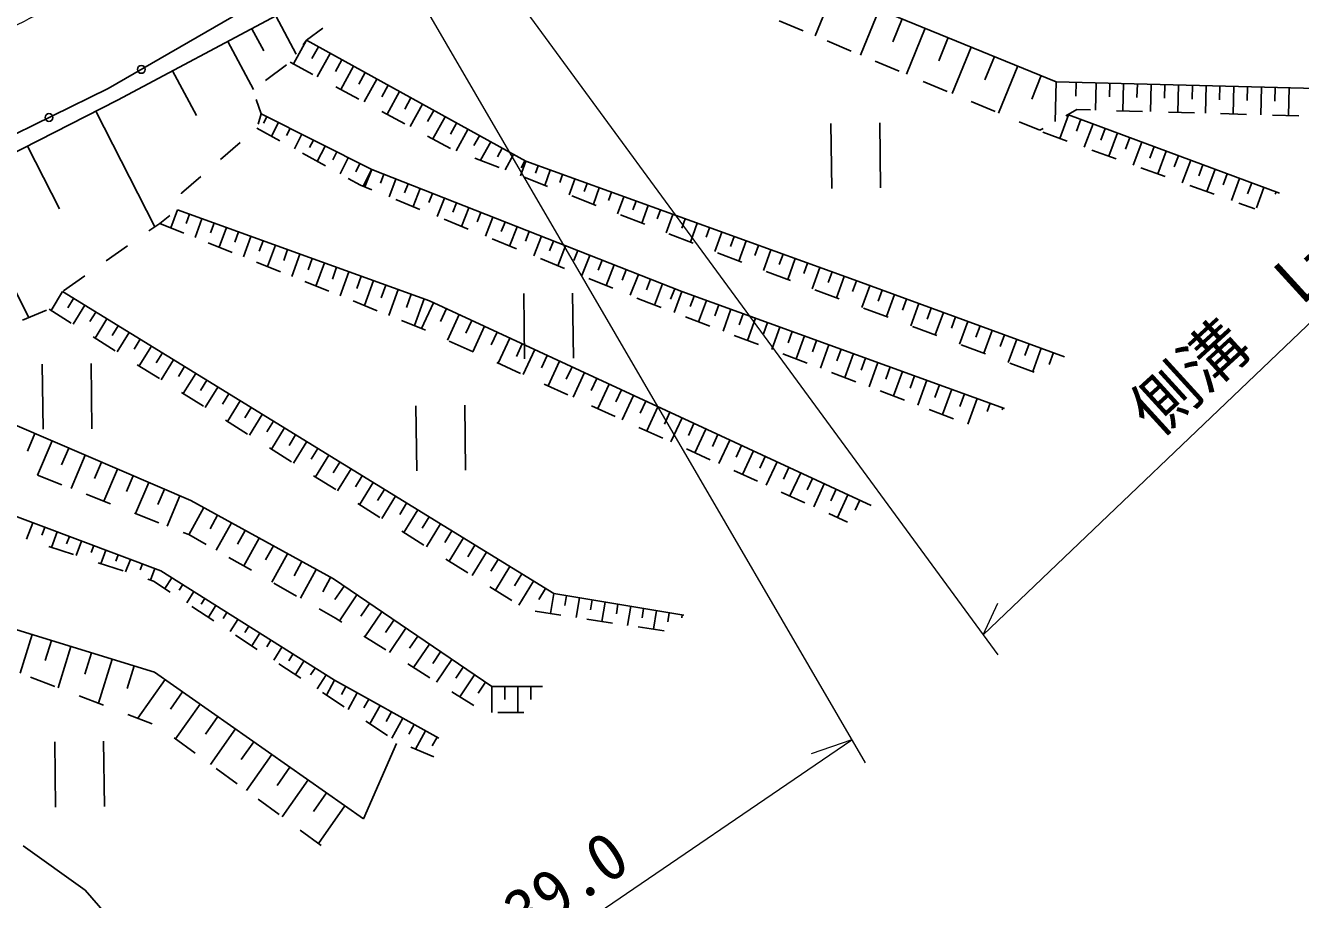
# Model space of a CAD drawing. Units: millimetres, scale not verified. Extents: x 40000 to 680000, y 20000 to 380000.
# Drawn here: x 415623 to 464569, y 262674 to 296228 of the extents above; entities that cross this region are included whole.
import ezdxf
from ezdxf.enums import TextEntityAlignment as Align

# ---------------------------------------------------------------- set-up
doc = ezdxf.new("R2010")
doc.units = ezdxf.units.MM
doc.header["$LTSCALE"] = 1000
doc.linetypes.add('CHAIN', pattern=[18.5, 12, -1.5, 3.5, -1.5])
for name, color, linetype, lineweight in [('M-BGD', 7, 'Continuous', 25), ('M-BMK', 2, 'CHAIN', 13), ('M-STR-HTXT', 7, 'Continuous', 13)]:
    doc.layers.add(name, color=color, linetype=linetype, lineweight=lineweight)
doc.styles.add('ＭＳ ゴシック', font='')
doc.styles.get('ＭＳ ゴシック').set_extended_font_data('MS Gothic')

msp = doc.modelspace()

# ---------------------------------------------------------------- linework, layer by layer
at = {"layer": 'M-BGD'}
for p, q in [((445070, 298200), (455192, 294072)), ((446647, 297557), (445941, 295827)), ((423873, 296741), (418792, 293804)), ((448396, 296844), (447682, 295095)), ((425235, 296597), (426014, 295134)), ((426414, 295659), (427035, 296127)), ((444556, 296409), (445478, 296021)), ((449279, 296483), (448921, 295604)), ((424313, 296106), (424766, 295256)), ((426414, 295659), (425914, 294753)), ((426279, 295483), (426414, 295659)), ((426414, 295659), (434829, 291015)), ((446400, 295634), (447322, 295247)), ((450163, 296123), (449442, 294355)), ((451047, 295762), (450684, 294874)), ((423391, 295615), (424373, 293771)), ((426867, 295409), (426618, 294958)), ((427320, 295159), (426825, 294262)), ((451930, 295402), (451202, 293616)), ((424839, 294121), (425639, 294721)), ((425779, 294826), (426659, 294352)), ((427768, 294912), (427522, 294466)), ((428217, 294664), (427727, 293777)), ((448243, 294859), (449165, 294472)), ((452823, 295038), (452457, 294140)), ((453716, 294674), (452980, 292869)), ((421270, 294486), (422182, 292775)), ((428661, 294419), (428417, 293978)), ((429104, 294174), (428620, 293296)), ((454619, 294305), (454249, 293398)), ((418792, 293804), (411330, 290152)), ((427540, 293878), (428420, 293403)), ((429544, 293932), (429303, 293495)), ((429983, 293690), (429503, 292820)), ((450087, 294084), (451009, 293697)), ((455192, 294072), (455152, 292537)), ((455192, 294072), (468887, 293714)), ((455960, 294052), (455946, 293511)), ((456727, 294032), (456700, 292980)), ((457253, 294018), (457239, 293491)), ((457779, 294004), (457751, 292950)), ((458306, 293990), (458292, 293463)), ((458833, 293977), (458805, 292921)), ((459361, 293963), (459347, 293434)), ((459889, 293949), (459861, 292891)), ((460417, 293935), (460404, 293406)), ((460946, 293921), (460919, 292862)), ((461476, 293908), (461463, 293377)), ((462006, 293894), (461979, 292832)), ((462537, 293880), (462523, 293348)), ((463068, 293866), (463041, 292802)), ((463600, 293852), (463586, 293320)), ((464132, 293838), (464105, 292772)), ((424667, 292841), (424477, 293388)), ((430421, 293448), (430182, 293016)), ((430858, 293206), (430384, 292346)), ((451931, 293309), (452853, 292922)), ((418321, 292935), (420584, 288498)), ((424551, 292436), (424667, 292841)), ((424890, 292728), (424761, 292473)), ((429301, 292929), (430181, 292455)), ((431296, 292965), (431060, 292537)), ((431734, 292723), (431264, 291872)), ((455669, 292801), (455329, 291891)), ((455564, 292765), (455986, 293000)), ((455669, 292801), (463766, 289785)), ((455986, 293000), (456503, 292985)), ((457502, 292957), (458502, 292929)), ((459502, 292901), (460501, 292873)), ((461501, 292845), (462500, 292817)), ((463500, 292789), (464500, 292761)), ((424508, 292285), (425385, 291803)), ((425337, 292503), (425071, 291976)), ((425783, 292278), (425646, 292006)), ((432172, 292482), (431938, 292058)), ((432609, 292240), (432156, 291419)), ((446544, 292467), (446576, 289967)), ((448451, 289991), (448419, 292491)), ((453775, 292535), (454557, 292206)), ((454557, 292206), (454690, 292280)), ((456137, 292627), (455968, 292174)), ((456606, 292452), (456270, 291551)), ((457074, 292278), (456907, 291830)), ((423113, 291081), (423870, 291734)), ((426230, 292053), (425948, 291494)), ((426676, 291827), (426531, 291540)), ((431061, 291981), (431942, 291507)), ((433047, 291998), (432837, 291617)), ((433485, 291757), (433096, 291052)), ((454676, 292127), (455617, 291787)), ((457543, 292103), (457211, 291212)), ((458011, 291929), (457846, 291485)), ((458480, 291754), (458151, 290872)), ((415699, 291598), (416925, 289194)), ((426261, 291321), (427137, 290840)), ((427122, 291602), (426824, 291012)), ((427569, 291377), (427416, 291074)), ((433923, 291515), (433744, 291192)), ((434360, 291274), (434036, 290686)), ((456557, 291447), (457498, 291108)), ((458948, 291579), (458785, 291141)), ((459417, 291405), (459092, 290533)), ((459885, 291230), (459724, 290797)), ((428015, 291151), (427701, 290529)), ((428461, 290926), (428300, 290607)), ((432872, 291140), (433803, 290776)), ((434829, 291015), (434627, 290455)), ((434798, 291032), (434652, 290767)), ((434829, 291015), (447571, 286411)), ((435299, 290845), (435196, 290559)), ((458439, 290768), (459379, 290429)), ((460354, 291056), (460032, 290193)), ((460822, 290881), (460663, 290452)), ((413076, 290261), (415750, 285016)), ((421611, 289785), (422356, 290428)), ((428013, 290358), (428478, 290102)), ((428908, 290701), (428584, 290059)), ((428915, 290698), (428652, 290031)), ((429380, 290515), (429248, 290178)), ((429845, 290332), (429578, 289653)), ((434735, 290413), (435667, 290049)), ((435769, 290675), (435558, 290091)), ((436240, 290505), (436132, 290207)), ((436710, 290335), (436490, 289728)), ((461291, 290707), (460973, 289853)), ((461760, 290532), (461601, 290108)), ((462228, 290358), (461914, 289514)), ((421607, 289769), (421611, 289785)), ((428478, 290102), (428913, 289924)), ((430310, 290149), (430176, 289806)), ((430776, 289965), (430504, 289274)), ((431241, 289782), (431104, 289434)), ((437180, 290165), (437068, 289856)), ((437650, 289996), (437422, 289364)), ((438121, 289826), (438004, 289504)), ((460320, 290089), (461260, 289750)), ((462697, 290183), (462540, 289764)), ((463165, 290008), (462874, 289227)), ((463634, 289834), (463602, 289748)), ((429838, 289546), (430764, 289168)), ((431706, 289599), (431430, 288896)), ((432172, 289416), (432032, 289062)), ((436598, 289686), (437530, 289322)), ((438591, 289656), (438354, 289000)), ((439061, 289486), (438941, 289152)), ((439531, 289316), (439286, 288637)), ((462201, 289410), (462813, 289189)), ((420777, 288633), (421165, 288930)), ((421452, 289149), (421204, 288462)), ((421922, 288980), (421795, 288628)), ((422393, 288810), (422133, 288089)), ((431690, 288790), (432616, 288411)), ((432637, 289233), (432355, 288518)), ((433102, 289050), (432960, 288690)), ((433568, 288867), (433281, 288139)), ((438461, 288959), (439393, 288595)), ((440002, 289146), (439877, 288800)), ((440472, 288976), (440218, 288273)), ((440942, 288806), (440813, 288449)), ((420358, 288339), (420777, 288633)), ((420777, 288633), (421705, 288261)), ((422863, 288641), (422730, 288272)), ((423333, 288471), (423061, 287716)), ((423804, 288301), (423665, 287916)), ((434033, 288684), (433888, 288317)), ((434498, 288501), (434207, 287761)), ((434963, 288318), (434817, 287945)), ((441412, 288636), (441150, 287909)), ((441883, 288466), (441749, 288097)), ((442353, 288296), (442082, 287546)), ((422633, 287888), (423561, 287516)), ((424274, 288132), (423990, 287343)), ((424744, 287962), (424599, 287559)), ((433541, 288033), (434467, 287655)), ((435429, 288135), (435133, 287383)), ((435894, 287952), (435745, 287573)), ((440324, 288232), (441256, 287868)), ((442823, 288126), (442685, 287745)), ((443293, 287956), (443013, 287182)), ((418722, 287190), (419540, 287765)), ((425215, 287792), (424918, 286970)), ((425685, 287623), (425534, 287203)), ((426155, 287453), (425847, 286598)), ((436359, 287769), (436059, 287005)), ((436825, 287586), (436673, 287201)), ((437290, 287403), (436984, 286626)), ((442188, 287504), (443119, 287141)), ((443763, 287786), (443622, 287394)), ((444234, 287617), (443948, 286826)), ((444704, 287447), (444560, 287048)), ((424489, 287143), (425417, 286770)), ((426626, 287284), (426468, 286847)), ((427096, 287114), (426775, 286225)), ((427566, 286944), (427403, 286491)), ((435393, 287277), (436318, 286898)), ((437755, 287220), (437601, 286829)), ((438221, 287037), (437910, 286248)), ((438686, 286854), (438529, 286457)), ((445174, 287277), (444884, 286474)), ((445644, 287107), (445498, 286702)), ((446115, 286937), (445820, 286122)), ((417085, 286041), (417903, 286616)), ((426345, 286398), (427273, 286025)), ((428037, 286775), (427704, 285852)), ((428507, 286605), (428338, 286135)), ((428978, 286435), (428633, 285479)), ((437244, 286520), (438170, 286142)), ((439151, 286671), (438836, 285870)), ((439616, 286488), (439458, 286084)), ((444054, 286786), (444990, 286434)), ((446585, 286767), (446437, 286357)), ((447055, 286597), (446756, 285770)), ((447525, 286427), (447375, 286011)), ((447571, 286411), (455510, 283513)), ((417046, 286014), (416603, 285293)), ((429456, 286263), (429280, 285776)), ((429934, 286090), (429577, 285100)), ((430429, 285912), (430247, 285408)), ((434751, 285933), (434783, 283434)), ((436658, 283458), (436626, 285957)), ((440082, 286305), (439764, 285497)), ((440547, 286122), (440389, 285721)), ((440823, 286014), (440530, 285205)), ((445926, 286082), (446862, 285731)), ((448041, 286239), (447735, 285402)), ((448510, 286068), (448357, 285647)), ((448980, 285896), (448671, 285051)), ((417472, 285752), (417249, 285389)), ((417898, 285490), (417449, 284760)), ((428201, 285652), (429129, 285280)), ((430925, 285733), (430555, 284707)), ((431290, 285585), (430831, 284596)), ((431781, 285358), (431553, 284866)), ((439096, 285764), (439553, 285577)), ((439553, 285577), (440026, 285397)), ((441293, 285843), (441145, 285436)), ((441763, 285673), (441465, 284850)), ((442233, 285503), (442083, 285088)), ((447798, 285379), (448734, 285027)), ((449450, 285725), (449294, 285300)), ((449919, 285553), (449607, 284699)), ((450389, 285382), (450232, 284952)), ((415511, 284917), (416435, 285299)), ((416530, 285339), (417376, 284806)), ((418324, 285228), (418098, 284861)), ((418750, 284966), (418295, 284227)), ((430057, 284907), (430860, 284585)), ((432272, 285130), (431817, 284149)), ((432759, 284905), (432532, 284416)), ((440961, 285042), (441895, 284686)), ((442703, 285333), (442400, 284495)), ((443173, 285162), (443020, 284740)), ((443644, 284992), (443335, 284139)), ((450859, 285211), (450543, 284347)), ((451328, 285039), (451170, 284605)), ((451798, 284868), (451480, 283995)), ((419176, 284704), (418947, 284332)), ((419602, 284443), (419141, 283694)), ((430860, 284585), (430982, 284529)), ((433246, 284679), (432794, 283704)), ((433730, 284454), (433504, 283969)), ((444114, 284822), (443958, 284392)), ((444584, 284651), (444269, 283784)), ((445054, 284481), (444895, 284044)), ((449670, 284675), (450607, 284323)), ((452268, 284696), (452108, 284258)), ((452737, 284525), (452416, 283643)), ((418222, 284273), (419068, 283740)), ((420028, 284181), (419796, 283804)), ((420454, 283919), (419988, 283161)), ((431893, 284115), (432803, 283700)), ((434213, 284230), (433765, 283263)), ((434693, 284007), (434470, 283526)), ((442830, 284331), (443765, 283976)), ((445524, 284311), (445204, 283428)), ((445994, 284141), (445833, 283696)), ((446464, 283970), (446139, 283073)), ((451543, 283971), (452479, 283620)), ((453207, 284353), (453045, 283910)), ((453677, 284182), (453352, 283291)), ((454147, 284010), (453983, 283563)), ((420879, 283657), (420645, 283276)), ((435174, 283785), (434728, 282824)), ((435650, 283564), (435428, 283085)), ((444699, 283620), (445634, 283265)), ((446934, 283800), (446770, 283348)), ((447404, 283630), (447074, 282717)), ((447875, 283460), (447708, 283000)), ((454616, 283839), (454288, 282940)), ((455086, 283668), (454921, 283216)), ((416266, 283224), (416298, 280725)), ((418173, 280749), (418141, 283248)), ((419914, 283207), (420761, 282674)), ((421305, 283395), (420834, 282628)), ((421731, 283133), (421494, 282747)), ((433713, 283286), (434623, 282872)), ((436127, 283343), (435685, 282389)), ((436604, 283122), (436384, 282647)), ((446569, 282909), (447504, 282554)), ((448345, 283289), (448009, 282362)), ((448815, 283119), (448646, 282652)), ((449285, 282949), (448944, 282007)), ((453415, 283268), (454351, 282916)), ((422157, 282871), (421680, 282095)), ((422583, 282610), (422343, 282219)), ((435534, 282458), (436444, 282044)), ((437081, 282901), (436642, 281954)), ((437554, 282681), (437335, 282209)), ((438027, 282462), (437591, 281522)), ((449756, 282778), (449584, 282303)), ((450227, 282608), (449880, 281650)), ((450706, 282434), (450531, 281952)), ((421607, 282141), (422453, 281608)), ((423009, 282348), (422526, 281562)), ((423435, 282086), (423192, 281691)), ((438497, 282244), (438280, 281775)), ((438967, 282026), (438534, 281093)), ((448438, 282199), (449373, 281843)), ((451184, 282261), (450832, 281289)), ((451670, 282085), (451493, 281595)), ((423861, 281824), (423372, 281029)), ((424287, 281562), (424041, 281162)), ((430608, 281631), (430640, 279131)), ((432515, 279155), (432483, 281655)), ((437354, 281630), (438264, 281216)), ((439434, 281809), (439218, 281345)), ((439900, 281593), (439471, 280667)), ((450308, 281488), (451242, 281133)), ((452157, 281909), (451799, 280921)), ((452650, 281730), (452536, 281413)), ((453144, 281551), (453118, 281479)), ((423299, 281075), (424145, 280542)), ((424713, 281300), (424219, 280496)), ((425139, 281039), (424890, 280634)), ((440363, 281378), (440149, 280917)), ((440827, 281163), (440400, 280244)), ((415985, 280559), (415699, 279891)), ((425565, 280777), (425065, 279963)), ((425991, 280515), (425739, 280106)), ((439174, 280801), (440085, 280387)), ((441286, 280950), (441074, 280492)), ((441746, 280737), (441323, 279824)), ((442203, 280525), (441992, 280070)), ((416643, 280277), (416079, 278962)), ((417281, 280004), (417003, 279356)), ((424991, 280009), (425837, 279476)), ((426417, 280253), (425911, 279430)), ((426843, 279991), (426588, 279577)), ((440995, 279973), (441905, 279559)), ((442659, 280314), (442239, 279407)), ((443113, 280103), (442904, 279652)), ((417919, 279731), (417372, 278455)), ((427269, 279729), (426757, 278897)), ((443567, 279893), (443149, 278993)), ((444020, 279683), (443812, 279234)), ((418537, 279466), (418268, 278838)), ((419156, 279201), (418626, 277964)), ((427695, 279467), (427437, 279049)), ((428121, 279206), (427603, 278364)), ((442815, 279145), (443725, 278731)), ((444474, 279472), (444060, 278579)), ((444927, 279262), (444721, 278817)), ((445381, 279052), (444970, 278165)), ((416086, 278959), (417018, 278594)), ((419755, 278944), (419494, 278335)), ((420355, 278687), (419841, 277488)), ((426684, 278943), (427530, 278410)), ((428547, 278944), (428287, 278521)), ((428973, 278682), (428450, 277831)), ((445835, 278841), (445630, 278399)), ((446288, 278631), (445880, 277751)), ((417949, 278229), (418880, 277864)), ((420954, 278430), (420701, 277840)), ((421554, 278173), (421056, 277012)), ((429399, 278420), (429136, 277992)), ((429824, 278158), (429296, 277298)), ((444636, 278317), (445546, 277903)), ((446742, 278421), (446538, 277982)), ((447195, 278210), (446790, 277336)), ((414029, 277837), (420817, 275296)), ((422470, 277719), (421898, 276680)), ((428376, 277877), (429222, 277344)), ((430255, 277894), (429989, 277461)), ((430685, 277629), (430150, 276760)), ((447649, 278000), (447475, 277625)), ((415902, 277136), (415667, 276507)), ((419811, 277500), (420742, 277135)), ((422997, 277428), (422709, 276905)), ((423525, 277138), (422944, 276083)), ((431119, 277362), (430851, 276925)), ((431554, 277095), (431014, 276216)), ((446456, 277488), (447174, 277162)), ((416371, 276960), (416256, 276655)), ((416839, 276785), (416617, 276193)), ((417307, 276610), (417200, 276323)), ((421673, 276770), (421889, 276685)), ((421889, 276685), (422556, 276305)), ((424060, 276843), (423767, 276312)), ((424595, 276548), (424006, 275478)), ((430068, 276811), (430914, 276279)), ((431994, 276825), (431722, 276383)), ((432433, 276554), (431887, 275666)), ((416518, 276226), (417467, 275913)), ((417775, 276434), (417568, 275880)), ((418244, 276259), (418143, 275991)), ((418712, 276084), (418518, 275566)), ((425139, 276249), (424842, 275710)), ((432878, 276281), (432603, 275835)), ((418417, 275599), (419367, 275286)), ((419180, 275909), (419087, 275659)), ((419648, 275733), (419468, 275252)), ((423425, 275809), (424293, 275314)), ((425682, 275950), (425084, 274863)), ((426234, 275646), (425932, 275098)), ((431760, 275746), (432607, 275213)), ((433322, 276008), (432770, 275110)), ((433771, 275732), (433493, 275281)), ((420117, 275558), (420030, 275327)), ((420585, 275383), (420419, 274939)), ((420817, 275296), (427486, 271089)), ((426786, 275342), (426178, 274239)), ((434220, 275456), (433662, 274548)), ((434674, 275177), (434394, 274720)), ((420316, 274973), (420539, 274899)), ((420539, 274899), (421178, 274478)), ((421240, 275029), (420976, 274611)), ((421663, 274763), (421528, 274549)), ((425162, 274818), (426030, 274323)), ((427337, 275038), (427031, 274482)), ((427850, 274704), (427502, 274193)), ((433453, 274680), (434299, 274147)), ((435128, 274898), (434564, 273980)), ((435587, 274616), (435324, 274187)), ((422085, 274496), (421811, 274060)), ((422508, 274229), (422368, 274007)), ((428345, 274368), (427672, 273378)), ((435901, 274423), (435772, 273650)), ((436394, 274341), (436330, 273958)), ((436887, 274258), (436761, 273500)), ((437380, 274176), (437318, 273800)), ((422013, 273927), (422848, 273377)), ((422931, 273962), (422646, 273510)), ((423354, 273695), (423209, 273465)), ((426899, 273827), (427525, 273470)), ((428824, 274042), (428493, 273555)), ((429303, 273717), (428651, 272759)), ((435192, 273739), (436180, 273588)), ((437874, 274094), (437749, 273349)), ((438367, 274012), (438305, 273643)), ((438860, 273930), (438738, 273199)), ((439353, 273847), (439293, 273486)), ((439846, 273765), (439727, 273048)), ((440339, 273683), (440280, 273328)), ((423777, 273429), (423481, 272959)), ((424200, 273162), (424049, 272923)), ((427525, 273470), (427761, 273321)), ((429766, 273401), (429446, 272930)), ((437169, 273438), (438157, 273287)), ((439146, 273137), (440135, 272986)), ((440833, 273601), (440814, 273488)), ((415874, 272850), (415417, 271362)), ((423682, 272826), (424517, 272275)), ((424623, 272895), (424316, 272408)), ((428607, 272787), (429452, 272253)), ((430230, 273086), (429599, 272159)), ((430678, 272782), (430368, 272326)), ((416617, 272621), (416382, 271852)), ((417361, 272393), (416874, 270805)), ((418156, 272149), (417904, 271328)), ((425046, 272628), (424889, 272380)), ((425468, 272361), (425151, 271858)), ((431127, 272477), (430517, 271580)), ((431560, 272182), (431261, 271740)), ((418950, 271906), (418430, 270210)), ((425352, 271725), (426187, 271174)), ((425891, 272094), (425730, 271838)), ((426314, 271828), (425985, 271307)), ((430297, 271718), (431143, 271184)), ((431994, 271887), (431404, 271019)), ((415820, 271208), (416754, 270850)), ((419798, 271646), (419529, 270769)), ((426737, 271561), (426570, 271296)), ((427160, 271294), (426820, 270756)), ((432428, 271592), (432138, 271165)), ((432862, 271297), (432292, 270458)), ((420986, 271120), (419940, 269632)), ((427486, 271089), (427172, 270524)), ((427486, 271089), (431495, 268866)), ((427923, 270846), (427757, 270547)), ((433282, 271012), (433002, 270599)), ((433519, 270850), (433519, 269858)), ((434019, 270850), (434019, 270354)), ((434519, 270850), (434519, 269858)), ((435019, 270850), (435019, 270354)), ((417688, 270493), (418622, 270136)), ((421655, 270649), (421189, 269986)), ((427021, 270624), (427856, 270073)), ((428360, 270604), (428010, 269972)), ((428797, 270361), (428613, 270028)), ((431988, 270650), (432833, 270116)), ((419556, 269779), (420490, 269421)), ((422324, 270179), (421384, 268840)), ((423006, 269699), (422532, 269024)), ((429235, 270119), (428847, 269419)), ((429672, 269876), (429469, 269510)), ((433759, 269858), (434759, 269858)), ((423688, 269220), (422730, 267856)), ((428691, 269522), (429526, 268972)), ((430109, 269634), (429684, 268867)), ((430547, 269391), (430338, 269015)), ((416744, 268723), (416776, 266223)), ((418651, 266247), (418619, 268747)), ((421326, 268883), (422133, 268293)), ((424383, 268732), (423899, 268043)), ((430984, 269149), (430593, 268444)), ((431421, 268906), (431239, 268579)), ((425078, 268243), (424101, 266853)), ((429867, 268667), (428597, 265770)), ((430413, 268519), (431296, 268151)), ((425773, 267755), (425280, 267053)), ((422940, 267702), (423747, 267112)), ((426468, 267266), (425473, 265850)), ((427176, 266768), (426674, 266054)), ((424554, 266522), (425362, 265932)), ((427884, 266271), (426870, 264829)), ((426169, 265341), (426976, 264751)), ((415538, 264737), (417919, 263031)), ((417919, 263031), (419507, 261205))]:
    msp.add_line(p, q, dxfattribs=at)
for points in [[(407837, 288157), (413076, 290261), (419150, 293357), (425263, 296612), (429234, 299175)], [(424667, 292841), (428915, 290698), (440823, 286014), (453207, 281528)], [(421452, 289149), (431137, 285656), (448087, 277797)], [(417046, 286014), (435901, 274423), (440902, 273589)], [(408120, 281856), (415299, 280853), (421968, 277995), (427446, 274979), (433519, 270850), (435464, 270850)], [(410615, 274463), (420579, 271406), (428597, 265770)]]:
    msp.add_lwpolyline(points, dxfattribs=at)
for centre, start, end in [((420069, 294542), 360, 180), ((420069, 294542), 180, 360), ((416524, 292694), 360, 180), ((416524, 292694), 180, 360)]:
    msp.add_arc(centre, 150, start, end, dxfattribs=at)
at = {"layer": 'M-BMK'}
msp.add_arc((348559, 427556), 147290, 293.40171, 314.68998, dxfattribs=at)
at = {"layer": 'M-STR-HTXT'}
for p, q in [((432398, 300113), (452955, 272067)), ((429848, 298838), (447856, 267923)), ((452389, 272839), (475105, 294536)), ((452389, 272839), (452955, 274049)), ((410627, 243758), (447340, 268809)), ((447340, 268809), (445784, 268272))]:
    msp.add_line(p, q, dxfattribs=at)

# ---------------------------------------------------------------- texts
at = {"layer": 'M-STR-HTXT', "style": 'ＭＳ ゴシック'}
for s, rotation, p in [('側溝\u3000L=23.0', 42.386, (464969, 285019)), ('ガードレール\u3000L=39.0', 33.551, (428838, 256535))]:
    msp.add_text(s, height=1833, rotation=rotation, dxfattribs=at).set_placement(p, align=Align.BOTTOM_CENTER)

doc.saveas('drawing.dxf')
